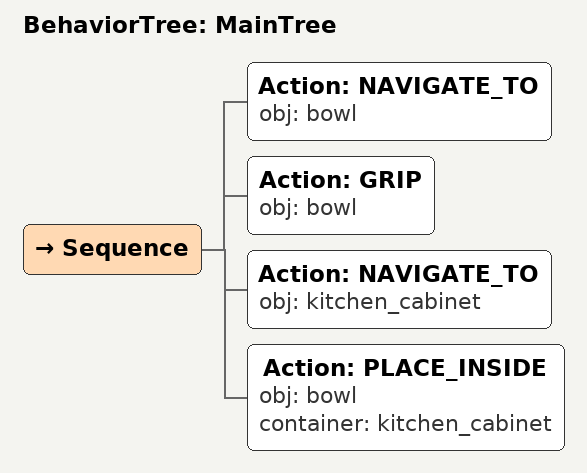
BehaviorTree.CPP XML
<root main_tree_to_execute="MainTree">
  <BehaviorTree ID="MainTree">
    <Sequence>
      <!-- Navigate to bowl -->
      <Action ID="NAVIGATE_TO" obj="bowl" />
      <!-- Grip bowl -->
      <Action ID="GRIP" obj="bowl" />
      <!-- Navigate to kitchen_cabinet -->
      <Action ID="NAVIGATE_TO" obj="kitchen_cabinet" />
      <!-- Place bowl inside kitchen_cabinet -->
      <Action ID="PLACE_INSIDE" obj="bowl" container="kitchen_cabinet" />
    </Sequence>
  </BehaviorTree>
</root>
